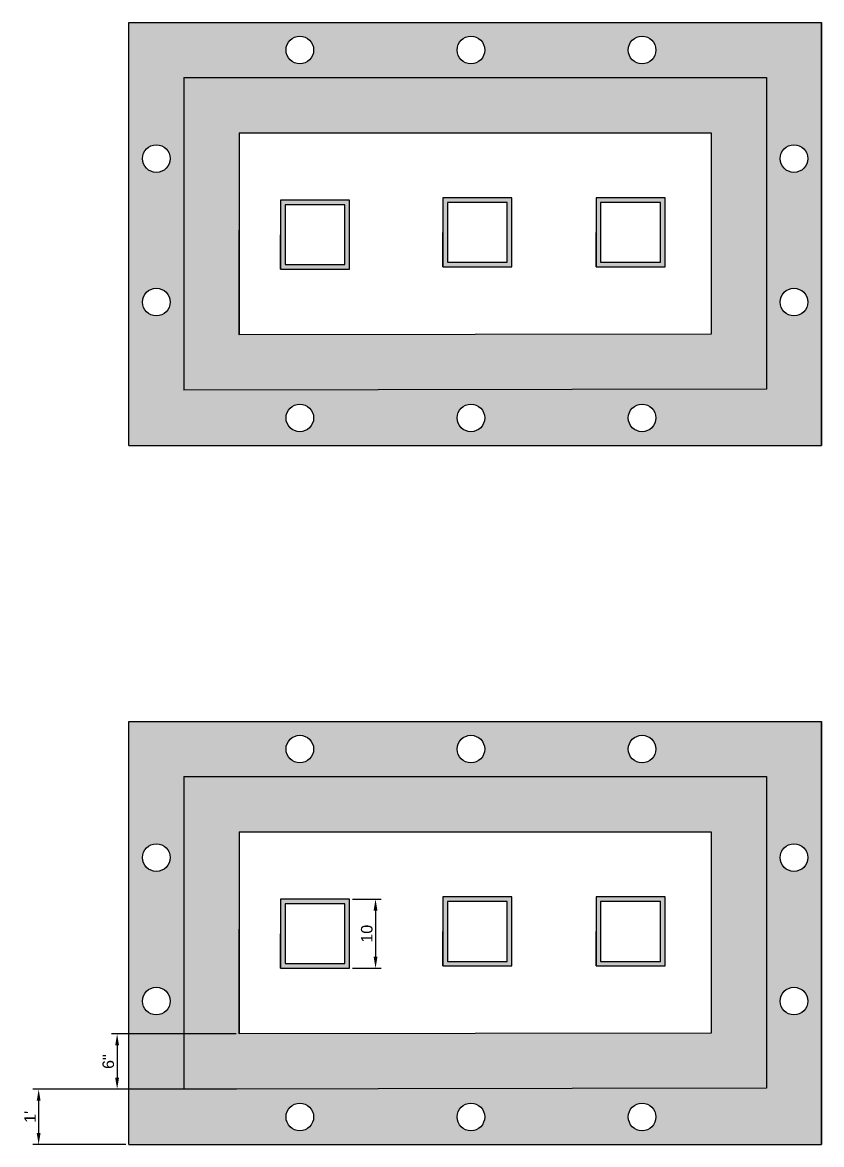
# Model space of a CAD drawing. Header units: millimetres. Extents: x 2258 to 5600, y 711 to 2563.
# Drawn here: x 5418.4 to 5592.2, y 1960.2 to 2204.2 of the extents above; entities that cross this region are included whole.
import ezdxf

# ---------------------------------------------------------------- set-up
doc = ezdxf.new("R2010")
doc.units = ezdxf.units.MM
doc.layers.add('HAT', color=8, linetype='Continuous', lineweight=18)
doc.styles.get("Standard").update_dxf_attribs({"font": 'arial.ttf'})
doc.dimstyles.new('ISO-25', dxfattribs={"dimtxt": 2.5, "dimasz": 2.5, "dimexe": 1.25, "dimexo": 0.625, "dimtad": 1, "dimtxsty": 'Standard', "dimcen": 2.5, "dimadec": 0, "dimazin": 0, "dimtfac": 1, "dimtmove": 0, "dimatfit": 3, "dimfxl": 1, "dimarcsym": 0})

# ---------------------------------------------------------------- blocks, each defined once
blk = doc.blocks.new('*D218')
at = {"color": 0, "lineweight": -2, "transparency": 16777216}
for p, q in [((5490.18, 2013.5), (5496.46, 2013.5)), ((5495.21, 2011), (5495.21, 2001)), ((5490.18, 1998.5), (5496.46, 1998.5))]:
    blk.add_line(p, q, dxfattribs=at)
at = {"color": 0, "transparency": 16777216}
for points in [[(5494.79, 2011), (5495.63, 2011), (5495.21, 2013.5)], [(5494.79, 2001), (5495.63, 2001), (5495.21, 1998.5)]]:
    blk.add_solid(points, dxfattribs=at)
at = {"layer": 'Defpoints', "color": 0, "transparency": 16777216}
for p in [(5489.55, 2013.5), (5489.55, 1998.5), (5495.21, 1998.5)]:
    blk.add_point(p, dxfattribs=at)
at = {"color": 0, "transparency": 16777216, "insert": (5493.31, 2006), "char_height": 2.5, "attachment_point": 5, "rotation": 90}
blk.add_mtext('10', dxfattribs=at)
blk = doc.blocks.new('*D219')
at = {"color": 0, "lineweight": -2, "transparency": 16777216}
for p, q in [((5452.93, 1972.18), (5420.72, 1972.18)), ((5421.97, 1969.68), (5421.97, 1962.66)), ((5440.93, 1960.16), (5420.72, 1960.16))]:
    blk.add_line(p, q, dxfattribs=at)
at = {"color": 0, "transparency": 16777216}
for points in [[(5421.55, 1969.68), (5422.38, 1969.68), (5421.97, 1972.18)], [(5421.55, 1962.66), (5422.38, 1962.66), (5421.97, 1960.16)]]:
    blk.add_solid(points, dxfattribs=at)
at = {"layer": 'Defpoints', "color": 0, "transparency": 16777216}
for p in [(5453.55, 1972.18), (5421.97, 1960.16), (5441.55, 1960.16)]:
    blk.add_point(p, dxfattribs=at)
at = {"color": 0, "transparency": 16777216, "insert": (5420.09, 1966.17), "char_height": 2.5, "attachment_point": 5, "rotation": 90}
blk.add_mtext("1'", dxfattribs=at)
blk = doc.blocks.new('*D220')
at = {"color": 0, "lineweight": -2, "transparency": 16777216}
for p, q in [((5464.93, 1984.2), (5437.78, 1984.2)), ((5439.03, 1981.7), (5439.03, 1974.68)), ((5464.97, 1972.18), (5437.78, 1972.18))]:
    blk.add_line(p, q, dxfattribs=at)
at = {"color": 0, "transparency": 16777216}
for points in [[(5438.61, 1981.7), (5439.44, 1981.7), (5439.03, 1984.2)], [(5438.61, 1974.68), (5439.44, 1974.68), (5439.03, 1972.18)]]:
    blk.add_solid(points, dxfattribs=at)
at = {"layer": 'Defpoints', "color": 0, "transparency": 16777216}
for p in [(5465.55, 1984.2), (5439.03, 1972.18), (5465.6, 1972.18)]:
    blk.add_point(p, dxfattribs=at)
at = {"color": 0, "transparency": 16777216, "insert": (5437.12, 1978.19), "char_height": 2.5, "attachment_point": 5, "rotation": 90}
blk.add_mtext('6"', dxfattribs=at)

msp = doc.modelspace()

# ---------------------------------------------------------------- hatches: boundary and pattern name
at = {"true_color": 0x939598}
h = msp.add_hatch(color=252, dxfattribs=at)
h.dxf.hatch_style = 1
h.paths.add_polyline_path([(5580.175, 2192.158), (5453.552, 2192.158), (5453.552, 2124.178), (5580.175, 2124.389)])
h.paths.add_polyline_path([(5465.552, 2158.998), (5465.552, 2180.158), (5568.175, 2180.158), (5568.175, 2136.379), (5465.552, 2136.198)], flags=16)
h.paths.add_polyline_path([(5474.552, 2157.998), (5474.552, 2165.498), (5489.552, 2165.498), (5489.552, 2150.498), (5474.552, 2150.498)], flags=0)
h.paths.add_polyline_path([(5475.552, 2164.498), (5488.552, 2164.498), (5488.552, 2151.498), (5475.552, 2151.498)], flags=0)
h.paths.add_polyline_path([(5509.852, 2158.498), (5509.852, 2165.998), (5524.852, 2165.998), (5524.852, 2150.998), (5509.852, 2150.998)], flags=0)
h.paths.add_polyline_path([(5510.852, 2164.998), (5523.852, 2164.998), (5523.852, 2151.998), (5510.852, 2151.998)], flags=0)
h.paths.add_polyline_path([(5543.152, 2158.498), (5543.152, 2165.998), (5558.152, 2165.998), (5558.152, 2150.998), (5543.152, 2150.998)], flags=0)
h.paths.add_polyline_path([(5544.152, 2164.998), (5557.152, 2164.998), (5557.152, 2151.998), (5544.152, 2151.998)], flags=0)
h = msp.add_hatch(color=256)
h.dxf.hatch_style = 1
h.paths.add_polyline_path([(5489.552, 2165.498), (5474.552, 2165.498), (5474.552, 2150.498), (5489.552, 2150.498)])
h.paths.add_polyline_path([(5475.552, 2164.498), (5488.552, 2164.498), (5488.552, 2151.498), (5475.552, 2151.498)], flags=16)
h.paths.add_polyline_path([(5524.852, 2165.998), (5509.852, 2165.998), (5509.852, 2150.998), (5524.852, 2150.998)])
h.paths.add_polyline_path([(5510.852, 2164.998), (5523.852, 2164.998), (5523.852, 2151.998), (5510.852, 2151.998)], flags=16)
h.paths.add_polyline_path([(5558.152, 2165.998), (5543.152, 2165.998), (5543.152, 2150.998), (5558.152, 2150.998)])
h.paths.add_polyline_path([(5544.152, 2151.998), (5544.152, 2164.998), (5557.152, 2164.998), (5557.152, 2151.998)], flags=16)
h = msp.add_hatch(color=252, dxfattribs=at)
h.dxf.hatch_style = 1
h.paths.add_polyline_path([(5453.552, 1972.178), (5580.175, 1972.389), (5580.175, 2040.158), (5453.552, 2040.158)])
h.paths.add_polyline_path([(5465.552, 2028.158), (5568.175, 2028.158), (5568.175, 1984.379), (5465.552, 1984.198)], flags=16)
h.paths.add_polyline_path([(5474.552, 2013.498), (5489.552, 2013.498), (5489.552, 1998.498), (5474.552, 1998.498)], flags=0)
h.paths.add_polyline_path([(5475.552, 2012.498), (5488.552, 2012.498), (5488.552, 1999.498), (5475.552, 1999.498)], flags=0)
h.paths.add_polyline_path([(5509.852, 2013.998), (5524.852, 2013.998), (5524.852, 1998.998), (5509.852, 1998.998)], flags=0)
h.paths.add_polyline_path([(5510.852, 2012.998), (5523.852, 2012.998), (5523.852, 1999.998), (5510.852, 1999.998)], flags=0)
h.paths.add_polyline_path([(5543.152, 2013.998), (5558.152, 2013.998), (5558.152, 1998.998), (5543.152, 1998.998)], flags=0)
h.paths.add_polyline_path([(5544.152, 2012.998), (5557.152, 2012.998), (5557.152, 1999.998), (5544.152, 1999.998)], flags=0)
h = msp.add_hatch(color=256)
h.dxf.hatch_style = 1
h.paths.add_polyline_path([(5474.552, 1998.498), (5489.552, 1998.498), (5489.552, 2013.498), (5474.552, 2013.498)])
h.paths.add_polyline_path([(5475.552, 2012.498), (5488.552, 2012.498), (5488.552, 1999.498), (5475.552, 1999.498)], flags=16)
h.paths.add_polyline_path([(5509.852, 1998.998), (5524.852, 1998.998), (5524.852, 2013.998), (5509.852, 2013.998)])
h.paths.add_polyline_path([(5510.852, 2012.998), (5523.852, 2012.998), (5523.852, 1999.998), (5510.852, 1999.998)], flags=16)
h.paths.add_polyline_path([(5558.152, 1998.998), (5558.152, 2013.998), (5543.152, 2013.998), (5543.152, 1998.998)])
h.paths.add_polyline_path([(5544.152, 1999.998), (5544.152, 2012.998), (5557.152, 2012.998), (5557.152, 1999.998)], flags=16)
at = {"layer": 'HAT', "lineweight": 30, "true_color": 0xf8991e}
h = msp.add_hatch(color=30, dxfattribs=at)
h.dxf.hatch_style = 1
h.paths.add_polyline_path([(5568.175, 2180.158), (5465.552, 2180.158), (5465.552, 2136.198), (5568.175, 2136.379)], flags=0)
h.paths.add_polyline_path([(5509.852, 2150.998), (5509.852, 2158.498), (5509.852, 2165.998), (5524.852, 2165.998), (5524.852, 2150.998)], flags=0)
h.paths.add_polyline_path([(5489.552, 2150.498), (5474.552, 2150.498), (5474.552, 2157.998), (5474.552, 2165.498), (5489.552, 2165.498)], flags=0)
h.paths.add_polyline_path([(5510.852, 2151.998), (5510.852, 2164.998), (5523.852, 2164.998), (5523.852, 2151.998)], flags=0)
h.paths.add_polyline_path([(5488.552, 2151.498), (5475.552, 2151.498), (5475.552, 2164.498), (5488.552, 2164.498)], flags=0)
h.paths.add_polyline_path([(5543.152, 2150.998), (5543.152, 2158.498), (5543.152, 2165.998), (5558.152, 2165.998), (5558.152, 2150.998)], flags=0)
h.paths.add_polyline_path([(5544.152, 2151.998), (5544.152, 2164.998), (5557.152, 2164.998), (5557.152, 2151.998)], flags=0)
h.paths.add_polyline_path([(5592.175, 2143.358), (5592.175, 2204.158), (5441.552, 2204.158), (5441.552, 2174.558), (5441.552, 2112.158), (5478.752, 2112.158), (5592.175, 2112.158)])
h.paths.add_polyline_path([(5453.552, 2124.178), (5453.552, 2192.158), (5580.175, 2192.158), (5580.175, 2124.389)], flags=16)
h.paths.add_polyline_path([(5475.752, 2118.158, -1), (5481.752, 2118.158, -1)], flags=16)
h.paths.add_polyline_path([(5465.552, 2136.198), (5465.552, 2158.998), (5465.552, 2180.158), (5568.175, 2180.158), (5568.175, 2136.379)], flags=0)
h.paths.add_polyline_path([(5444.552, 2143.358, -1), (5450.552, 2143.358, -1)], flags=16)
h.paths.add_polyline_path([(5512.952, 2118.158, -1), (5518.952, 2118.158, -1)], flags=16)
h.paths.add_polyline_path([(5444.552, 2174.558, -1), (5450.552, 2174.558, -1)], flags=16)
h.paths.add_polyline_path([(5475.752, 2198.158, -1), (5481.752, 2198.158, -1)], flags=16)
h.paths.add_polyline_path([(5556.152, 2118.158, -1), (5550.152, 2118.158, -1)], flags=16)
h.paths.add_polyline_path([(5512.952, 2198.158, -1), (5518.952, 2198.158, -1)], flags=16)
h.paths.add_polyline_path([(5550.152, 2198.158, -1), (5556.152, 2198.158, -1)], flags=16)
h.paths.add_polyline_path([(5583.175, 2143.358, -1), (5589.175, 2143.358, -1)], flags=16)
h.paths.add_polyline_path([(5583.175, 2174.558, -1), (5589.175, 2174.558, -1)], flags=16)
h = msp.add_hatch(color=30, dxfattribs=at)
h.dxf.hatch_style = 1
h.paths.add_polyline_path([(5592.175, 2052.158), (5441.552, 2052.158), (5441.552, 1960.158), (5478.752, 1960.158), (5592.175, 1960.158), (5592.175, 1991.358)])
h.paths.add_polyline_path([(5453.552, 2040.158), (5580.175, 2040.158), (5580.175, 1972.389), (5453.552, 1972.178)], flags=16)
h.paths.add_polyline_path([(5450.552, 1991.358, -1), (5444.552, 1991.358, -1)], flags=16)
h.paths.add_polyline_path([(5444.552, 2022.558, -1), (5450.552, 2022.558, -1)], flags=16)
h.paths.add_polyline_path([(5465.552, 2006.998), (5465.552, 2028.158), (5568.175, 2028.158), (5568.175, 1984.379), (5465.552, 1984.198)], flags=0)
h.paths.add_polyline_path([(5474.552, 2005.998), (5474.552, 2013.498), (5489.552, 2013.498), (5489.552, 1998.498), (5474.552, 1998.498)], flags=0)
h.paths.add_polyline_path([(5475.552, 2012.498), (5488.552, 2012.498), (5488.552, 1999.498), (5475.552, 1999.498)], flags=0)
h.paths.add_polyline_path([(5481.752, 1966.158, -1), (5475.752, 1966.158, -1)], flags=16)
h.paths.add_polyline_path([(5475.752, 2046.158, -1), (5481.752, 2046.158, -1)], flags=16)
h.paths.add_polyline_path([(5509.852, 2006.498), (5509.852, 2013.998), (5524.852, 2013.998), (5524.852, 1998.998), (5509.852, 1998.998)], flags=0)
h.paths.add_polyline_path([(5510.852, 2012.998), (5523.852, 2012.998), (5523.852, 1999.998), (5510.852, 1999.998)], flags=0)
h.paths.add_polyline_path([(5518.952, 1966.158, -1), (5512.952, 1966.158, -1)], flags=16)
h.paths.add_polyline_path([(5512.952, 2046.158, -1), (5518.952, 2046.158, -1)], flags=16)
h.paths.add_polyline_path([(5543.152, 2006.498), (5543.152, 2013.998), (5558.152, 2013.998), (5558.152, 1998.998), (5543.152, 1998.998)], flags=0)
h.paths.add_polyline_path([(5544.152, 2012.998), (5557.152, 2012.998), (5557.152, 1999.998), (5544.152, 1999.998)], flags=0)
h.paths.add_polyline_path([(5556.152, 1966.158, -1), (5550.152, 1966.158, -1)], flags=16)
h.paths.add_polyline_path([(5550.152, 2046.158, -1), (5556.152, 2046.158, -1)], flags=16)
h.paths.add_polyline_path([(5589.175, 1991.358, -1), (5583.175, 1991.358, -1)], flags=16)
h.paths.add_polyline_path([(5583.175, 2022.558, -1), (5589.175, 2022.558, -1)], flags=16)

# ---------------------------------------------------------------- linework, layer by layer
at = {"color": 7}
for p, q in [((5441.552, 2112.158), (5441.552, 2204.158)), ((5441.552, 2204.158), (5592.175, 2204.158)), ((5441.552, 2174.558), (5441.552, 2204.158)), ((5441.552, 2204.158), (5478.752, 2204.158)), ((5478.752, 2204.158), (5515.952, 2204.158)), ((5515.952, 2204.158), (5553.152, 2204.158)), ((5553.152, 2204.158), (5590.352, 2204.158)), ((5592.175, 2204.158), (5592.175, 2112.158)), ((5592.175, 2174.558), (5592.175, 2204.158)), ((5453.552, 2192.158), (5453.552, 2124.178)), ((5453.552, 2192.158), (5580.175, 2192.158)), ((5580.175, 2192.158), (5580.175, 2124.389)), ((5465.552, 2180.158), (5465.552, 2136.198)), ((5465.552, 2180.158), (5568.175, 2180.158)), ((5568.175, 2180.158), (5568.175, 2136.379)), ((5441.552, 2143.358), (5441.552, 2174.558)), ((5592.175, 2143.358), (5592.175, 2174.558)), ((5474.552, 2165.498), (5474.552, 2150.498)), ((5489.552, 2165.498), (5474.552, 2165.498)), ((5475.552, 2164.498), (5475.552, 2151.498)), ((5488.552, 2164.498), (5475.552, 2164.498)), ((5488.552, 2151.498), (5488.552, 2164.498)), ((5489.552, 2150.498), (5489.552, 2165.498)), ((5509.852, 2165.998), (5509.852, 2150.998)), ((5524.852, 2165.998), (5509.852, 2165.998)), ((5510.852, 2164.998), (5510.852, 2151.998)), ((5523.852, 2164.998), (5510.852, 2164.998)), ((5523.852, 2151.998), (5523.852, 2164.998)), ((5524.852, 2150.998), (5524.852, 2165.998)), ((5543.152, 2165.998), (5543.152, 2150.998)), ((5558.152, 2165.998), (5543.152, 2165.998)), ((5544.152, 2164.998), (5544.152, 2151.998)), ((5557.152, 2164.998), (5544.152, 2164.998)), ((5557.152, 2151.998), (5557.152, 2164.998)), ((5558.152, 2150.998), (5558.152, 2165.998)), ((5465.552, 2136.198), (5465.552, 2158.998)), ((5474.552, 2150.498), (5474.552, 2157.998)), ((5509.852, 2150.998), (5509.852, 2158.498)), ((5543.152, 2150.998), (5543.152, 2158.498)), ((5474.552, 2150.498), (5489.552, 2150.498)), ((5475.552, 2151.498), (5488.552, 2151.498)), ((5475.552, 2151.498), (5483.052, 2151.498)), ((5509.852, 2150.998), (5524.852, 2150.998)), ((5510.852, 2151.998), (5523.852, 2151.998)), ((5510.852, 2151.998), (5517.852, 2151.998)), ((5543.152, 2150.998), (5558.152, 2150.998)), ((5544.152, 2151.998), (5557.152, 2151.998)), ((5544.152, 2151.998), (5551.152, 2151.998)), ((5441.552, 2112.158), (5441.552, 2143.358)), ((5592.175, 2112.158), (5592.175, 2143.358)), ((5568.175, 2136.379), (5465.552, 2136.198)), ((5580.175, 2124.389), (5453.552, 2124.178)), ((5441.552, 2112.158), (5592.175, 2112.158)), ((5441.552, 2112.158), (5478.752, 2112.158)), ((5478.752, 2112.158), (5515.952, 2112.158)), ((5515.952, 2112.158), (5553.152, 2112.158)), ((5553.152, 2112.158), (5592.175, 2112.158)), ((5441.552, 1960.158), (5441.552, 2052.158)), ((5441.552, 2052.158), (5592.175, 2052.158)), ((5441.552, 2022.558), (5441.552, 2052.158)), ((5441.552, 2052.158), (5478.752, 2052.158)), ((5478.752, 2052.158), (5515.952, 2052.158)), ((5515.952, 2052.158), (5553.152, 2052.158)), ((5553.152, 2052.158), (5590.352, 2052.158)), ((5592.175, 2052.158), (5592.175, 1960.158)), ((5592.175, 2022.558), (5592.175, 2052.158)), ((5453.552, 2040.158), (5453.552, 1972.178)), ((5453.552, 2040.158), (5580.175, 2040.158)), ((5580.175, 2040.158), (5580.175, 1972.389)), ((5465.552, 2028.158), (5465.552, 1984.198)), ((5465.552, 2028.158), (5568.175, 2028.158)), ((5568.175, 2028.158), (5568.175, 1984.379)), ((5441.552, 1991.358), (5441.552, 2022.558)), ((5592.175, 1991.358), (5592.175, 2022.558)), ((5474.552, 2013.498), (5474.552, 1998.498)), ((5489.552, 2013.498), (5474.552, 2013.498)), ((5489.552, 1998.498), (5489.552, 2013.498)), ((5509.852, 2013.998), (5509.852, 1998.998)), ((5524.852, 2013.998), (5509.852, 2013.998)), ((5524.852, 1998.998), (5524.852, 2013.998)), ((5543.152, 2013.998), (5543.152, 1998.998)), ((5558.152, 2013.998), (5543.152, 2013.998)), ((5558.152, 1998.998), (5558.152, 2013.998)), ((5475.552, 2012.498), (5475.552, 1999.498)), ((5488.552, 2012.498), (5475.552, 2012.498)), ((5488.552, 1999.498), (5488.552, 2012.498)), ((5510.852, 2012.998), (5510.852, 1999.998)), ((5523.852, 2012.998), (5510.852, 2012.998)), ((5523.852, 1999.998), (5523.852, 2012.998)), ((5544.152, 2012.998), (5544.152, 1999.998)), ((5557.152, 2012.998), (5544.152, 2012.998)), ((5557.152, 1999.998), (5557.152, 2012.998)), ((5465.552, 1984.198), (5465.552, 2006.998)), ((5474.552, 1998.498), (5474.552, 2005.998)), ((5509.852, 1998.998), (5509.852, 2006.498)), ((5543.152, 1998.998), (5543.152, 2006.498)), ((5474.552, 1998.498), (5489.552, 1998.498)), ((5475.552, 1999.498), (5488.552, 1999.498)), ((5475.552, 1999.498), (5483.052, 1999.498)), ((5509.852, 1998.998), (5524.852, 1998.998)), ((5510.852, 1999.998), (5523.852, 1999.998)), ((5510.852, 1999.998), (5517.852, 1999.998)), ((5543.152, 1998.998), (5558.152, 1998.998)), ((5544.152, 1999.998), (5557.152, 1999.998)), ((5544.152, 1999.998), (5551.152, 1999.998)), ((5441.552, 1960.158), (5441.552, 1991.358)), ((5592.175, 1960.158), (5592.175, 1991.358)), ((5568.175, 1984.379), (5465.552, 1984.198)), ((5580.175, 1972.389), (5453.552, 1972.178)), ((5441.552, 1960.158), (5592.175, 1960.158)), ((5441.552, 1960.158), (5478.752, 1960.158)), ((5478.752, 1960.158), (5515.952, 1960.158)), ((5515.952, 1960.158), (5553.152, 1960.158)), ((5553.152, 1960.158), (5592.175, 1960.158))]:
    msp.add_line(p, q, dxfattribs=at)
for centre in [(5478.752, 2198.158), (5515.952, 2198.158), (5553.152, 2198.158), (5447.552, 2174.558), (5586.175, 2174.558), (5447.552, 2143.358), (5586.175, 2143.358), (5478.752, 2118.158), (5515.952, 2118.158), (5553.152, 2118.158), (5478.752, 2046.158), (5515.952, 2046.158), (5553.152, 2046.158), (5447.552, 2022.558), (5586.175, 2022.558), (5447.552, 1991.358), (5586.175, 1991.358), (5478.752, 1966.158), (5515.952, 1966.158), (5553.152, 1966.158)]:
    msp.add_circle(centre, 3, dxfattribs=at)

# ---------------------------------------------------------------- dimensions: what is measured, and where the dimension line sits
for base, p1, p2, text, picture, middle in [((5495.21, 1998.498), (5489.552, 2013.498), (5489.552, 1998.498), '10', '*D218', (5493.308, 2005.998)), ((5421.965, 1960.158), (5453.552, 1972.178), (5441.552, 1960.158), "1'", '*D219', (5420.085, 1966.168))]:
    dim = msp.add_linear_dim(base=base, p1=p1, p2=p2, angle=90, text=text, dimstyle='ISO-25', dxfattribs=at)
    dim.commit()
    dim.dimension.update_dxf_attribs({"geometry": picture, "text_midpoint": middle})
dim = msp.add_linear_dim(base=(5439.026, 1972.181), p1=(5465.552, 1984.198), p2=(5465.596, 1972.181), angle=90, text='6"', dimstyle='ISO-25', dxfattribs=at)
dim.commit()
dim.dimension.update_dxf_attribs({"geometry": '*D220', "text_midpoint": (5439.026, 1978.189), "dimtype": 160})

doc.saveas('drawing.dxf')
